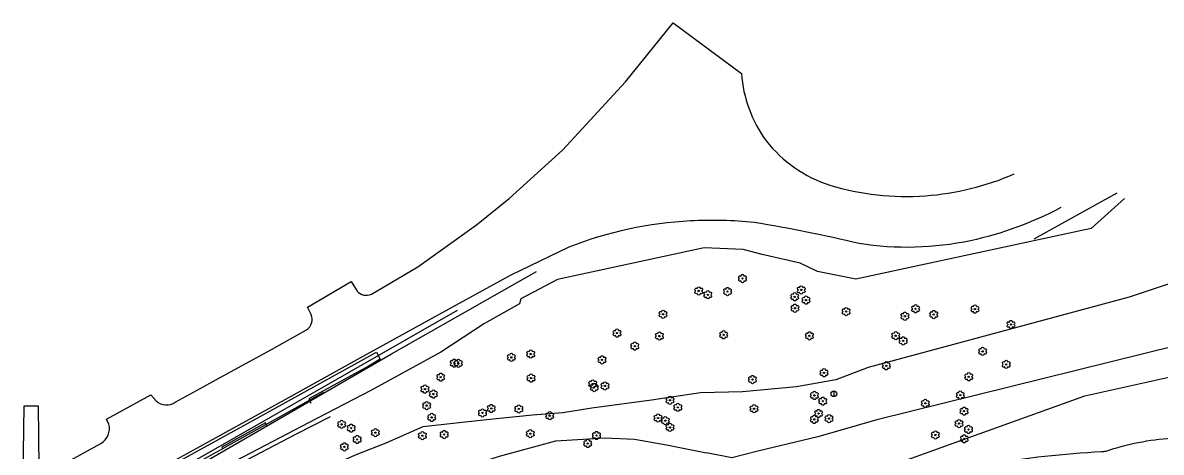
# Model space of a CAD drawing. Header units: millimetres. Extents: x -203861 to 22103, y -44552 to 100121.
# Drawn here: x -203664 to -69006, y 49366 to 100121 of the extents above; entities that cross this region are included whole.
import ezdxf

# ---------------------------------------------------------------- set-up
doc = ezdxf.new("R2010")
doc.units = ezdxf.units.MM
for name, pattern in [('s2097a$0$HIDDEN', [0.375, 0.25, -0.125]), ('s2097a$0$SB00', [3, 1.8, -1.2]), ('s2097a$0$ST00', [3, 1.8, -1.2])]:
    doc.linetypes.add(name, pattern=pattern)
for name, color, linetype in [('s2097a$0$BR00', 5, 'Continuous'), ('s2097a$0$FB00', 1, 'Continuous'), ('s2097a$0$FP00', 7, 's2097a$0$HIDDEN'), ('s2097a$0$KX00', 4, 'Continuous'), ('s2097a$0$sand beach', 1, 'Continuous'), ('s2097a$0$SB00', 2, 's2097a$0$SB00'), ('s2097a$0$ST00', 3, 's2097a$0$ST00'), ('s2097a$0$TE00', 3, 'Continuous'), ('s2097a$0$XX00', 8, 'Continuous')]:
    doc.layers.add(name, color=color, linetype=linetype)

# ---------------------------------------------------------------- blocks, each defined once
blk = doc.blocks.new('s2097a')
at = {"layer": 'DEFPOINTS', "color": 8}
blk.add_line((-107723.3, 56601.9), (-107723.3, 55935.2), dxfattribs=at)
blk.add_circle((-107723.3, 56268.6), 333.3, dxfattribs=at)
at = {"layer": 's2097a$0$BR00', "color": 1}
blk.add_lwpolyline([(-201896.3, 32098.6), (-203536.5, 32090.8), (-203664, 43727.6), (-203499.7, 54853.6), (-201829, 54846.3), (-201736.9, 43969.5)], close=True, dxfattribs=at)
at = {"layer": 's2097a$0$FB00', "color": 8, "linetype": 'Continuous'}
blk.add_lwpolyline([(-152297.4, 66098.5), (-190718.1, 44137.8), (-202068.3, 37873.2)], dxfattribs=at)
at = {"layer": 's2097a$0$FB00', "color": 8, "linetype": 'Continuous', "flags": 128}
for points in [[(-202246.4, 38873.9), (-191122.6, 45018.4), (-175927.8, 53393.9), (-161841.8, 61180.6), (-161383.1, 60379.9), (-162681.5, 59587.1), (-169817.2, 55690.9), (-169580.1, 55152.9)], [(-174769.9, 52447.6), (-174769.9, 52447.6), (-174962.2, 52835.7), (-180099.8, 49966.8), (-180047.9, 49871)]]:
    blk.add_lwpolyline(points, dxfattribs=at)
at = {"layer": 's2097a$0$FP00', "color": 1, "linetype": 'Continuous'}
blk.add_lwpolyline([(-102547.6, 44882.2, -0.05927881), (-76057.3, 49451.9, 0.00941914), (-75538.5, 49488.9, 0.00941914)], format="xyb", dxfattribs=at)
at = {"layer": 's2097a$0$KX00', "color": 8, "linetype": 'Continuous', "flags": 128}
for points in [[(-202310.2, 46043.6), (-194432, 50413.5, 0.3412375), (-193484, 52690.3), (-193743.5, 53253.4), (-188517.6, 56132), (-187899.6, 55421.1, 0.33950173), (-185619.5, 55267.7), (-183016.5, 56699.8), (-180393.4, 58139.2), (-174250.2, 61522.3), (-170096.7, 63838.5, 0.35647325), (-169540.7, 65635.1), (-169979, 66494.5), (-164806.5, 69552), (-164127.3, 68417.8, 0.33414114), (-162417, 68045), (-156954, 71279), (-150011.2, 76247.3), (-146114.1, 79335.6), (-139835.3, 85070.6), (-132378.4, 93133.2), (-126753.2, 100121.3), (-118669.1, 94128, 0.14052164), (-115727.7, 86162.2, 0.14858183), (-108207, 80939.2, 0.09214751), (-96898.1, 79677.7, 0.08435591), (-86411.8, 82250.5)], [(-80878.5, 78278.7, -0.0691708), (-91557.6, 74367.6, -0.09149191), (-104721.8, 74019.6, 0.02095554), (-117141, 76504.9, 0.04032078), (-124677.3, 76701.3, 0.0813631), (-139069.2, 73601.8), (-146033.4, 70271), (-154476.8, 65602.5), (-163777.9, 60468.3), (-172657.9, 55562.2), (-181600.2, 50617), (-193037.1, 44330.7), (-196332.2, 42506.8), (-202109.6, 39305.9)]]:
    blk.add_lwpolyline(points, format="xyb", dxfattribs=at)
at = {"layer": 's2097a$0$sand beach'}
blk.add_lwpolyline([(-75538.5, 49488.9, -0.06618471), (-67791.8, 51037.1, -0.06618471)], format="xyb", dxfattribs=at)
at = {"layer": 's2097a$0$SB00', "color": 8, "linetype": 'Continuous', "flags": 128}
for points in [[(-42769.7, 79262.5), (-53584.6, 74112.7), (-72802.3, 67698.7), (-103678.3, 59393.6), (-107510.5, 57910.6), (-112150.6, 57083.1), (-118548, 56500.6), (-123495.9, 56396.9)], [(-32076.9, 74177.2), (-59301.9, 63896.9), (-102645.5, 53190.3), (-109618.1, 51168.5), (-116704.3, 49505.2), (-119797.3, 48699.3), (-122800.7, 49306)], [(-123495.9, 56396.9), (-129312, 55511.1), (-136351, 54556.2), (-139766.2, 54035.2), (-143390.6, 53757.5), (-149149.1, 53154.7), (-156335.2, 52353.3), (-160733.3, 50433.8), (-164333.5, 49002.3), (-169267.9, 46807.9), (-174243.2, 44637.7)], [(-197555.1, 27143.8), (-195049.1, 29753.5), (-190527.1, 33376.1), (-188405.3, 34970.8), (-183509.5, 37370.1), (-179241.8, 39546.5), (-173026.1, 41529.3), (-166980.9, 43293.2), (-160125.1, 45302.7), (-153118.3, 47054.1), (-147283.2, 48891.2), (-140617.4, 50703.4), (-134806.2, 51071.7), (-131323.4, 50900.8), (-127526.6, 50244.3), (-122800.7, 49306)]]:
    blk.add_lwpolyline(points, dxfattribs=at)
at = {"layer": 's2097a$0$ST00', "color": 8, "linetype": 'Continuous'}
for p, q in [((-78029.6, 56036.4), (-56798.4, 60783.8)), ((-106135.5, 45956.3), (-78029.6, 56036.4))]:
    blk.add_line(p, q, dxfattribs=at)
at = {"layer": 's2097a$0$TE00', "color": 8}
for points in [[(-118874.9, 69894.1, -1.16206684), (-118704.9, 70188.1, -1.16206684), (-118364.9, 70188.1, -1.16206684), (-118194.9, 69894.1, -1.16206684), (-118364.9, 69600.1, -1.16206684), (-118704.9, 69600.1, -1.16206684), (-118874.9, 69894.1)], [(-124050.3, 68424.4, -1.16206684), (-123880.3, 68718.4, -1.16206684), (-123540.3, 68718.4, -1.16206684), (-123370.3, 68424.4, -1.16206684), (-123540.3, 68130.4, -1.16206684), (-123880.3, 68130.4, -1.16206684), (-124050.3, 68424.4)], [(-120644.9, 68355.3, -1.16206684), (-120474.9, 68649.3, -1.16206684), (-120134.9, 68649.3, -1.16206684), (-119964.9, 68355.3, -1.16206684), (-120134.9, 68061.3, -1.16206684), (-120474.9, 68061.3, -1.16206684), (-120644.9, 68355.3)], [(-111926.6, 68545.5, -1.16206684), (-111756.6, 68839.5, -1.16206684), (-111416.6, 68839.5, -1.16206684), (-111246.6, 68545.5, -1.16206684), (-111416.6, 68251.5, -1.16206684), (-111756.6, 68251.5, -1.16206684), (-111926.6, 68545.5)], [(-122978.9, 67979.7, -1.16206684), (-122808.9, 68273.7, -1.16206684), (-122468.9, 68273.7, -1.16206684), (-122298.9, 67979.7, -1.16206684), (-122468.9, 67685.7, -1.16206684), (-122808.9, 67685.7, -1.16206684), (-122978.9, 67979.7)], [(-112701.9, 67736.8, -1.16206684), (-112531.9, 68030.8, -1.16206684), (-112191.9, 68030.8, -1.16206684), (-112021.9, 67736.8, -1.16206684), (-112191.9, 67442.8, -1.16206684), (-112531.9, 67442.8, -1.16206684), (-112701.9, 67736.8)], [(-111357.1, 67346.8, -1.16206684), (-111187.1, 67640.8, -1.16206684), (-110847.1, 67640.8, -1.16206684), (-110677.1, 67346.8, -1.16206684), (-110847.1, 67052.8, -1.16206684), (-111187.1, 67052.8, -1.16206684), (-111357.1, 67346.8)], [(-128274.9, 65668.1, -1.16206684), (-128104.9, 65962.1, -1.16206684), (-127764.9, 65962.1, -1.16206684), (-127594.9, 65668.1, -1.16206684), (-127764.9, 65374.1, -1.16206684), (-128104.9, 65374.1, -1.16206684), (-128274.9, 65668.1)], [(-112666.5, 66383.6, -1.16206684), (-112496.5, 66677.6, -1.16206684), (-112156.5, 66677.6, -1.16206684), (-111986.5, 66383.6, -1.16206684), (-112156.5, 66089.6, -1.16206684), (-112496.5, 66089.6, -1.16206684), (-112666.5, 66383.6)], [(-106615.8, 65982.4, -1.16206684), (-106445.8, 66276.4, -1.16206684), (-106105.8, 66276.4, -1.16206684), (-105935.8, 65982.4, -1.16206684), (-106105.8, 65688.4, -1.16206684), (-106445.8, 65688.4, -1.16206684), (-106615.8, 65982.4)], [(-98405.8, 66316.3, -1.16206684), (-98235.8, 66610.3, -1.16206684), (-97895.8, 66610.3, -1.16206684), (-97725.8, 66316.3, -1.16206684), (-97895.8, 66022.3, -1.16206684), (-98235.8, 66022.3, -1.16206684), (-98405.8, 66316.3)], [(-96251.8, 65640.9, -1.16206684), (-96081.8, 65934.9, -1.16206684), (-95741.8, 65934.9, -1.16206684), (-95571.8, 65640.9, -1.16206684), (-95741.8, 65346.9, -1.16206684), (-96081.8, 65346.9, -1.16206684), (-96251.8, 65640.9)], [(-91378.2, 66281.5, -1.16206684), (-91208.2, 66575.5, -1.16206684), (-90868.2, 66575.5, -1.16206684), (-90698.2, 66281.5, -1.16206684), (-90868.2, 65987.5, -1.16206684), (-91208.2, 65987.5, -1.16206684), (-91378.2, 66281.5)], [(-99662.5, 65439.6, -1.16206684), (-99492.5, 65733.6, -1.16206684), (-99152.5, 65733.6, -1.16206684), (-98982.5, 65439.6, -1.16206684), (-99152.5, 65145.6, -1.16206684), (-99492.5, 65145.6, -1.16206684), (-99662.5, 65439.6)], [(-87126, 64461.3, -1.16206684), (-86956, 64755.3, -1.16206684), (-86616, 64755.3, -1.16206684), (-86446, 64461.3, -1.16206684), (-86616, 64167.3, -1.16206684), (-86956, 64167.3, -1.16206684), (-87126, 64461.3)], [(-133706.1, 63439.5, -1.16206684), (-133536.1, 63733.5, -1.16206684), (-133196.1, 63733.5, -1.16206684), (-133026.1, 63439.5, -1.16206684), (-133196.1, 63145.5, -1.16206684), (-133536.1, 63145.5, -1.16206684), (-133706.1, 63439.5)], [(-128700, 63094.2, -1.16206684), (-128530, 63388.2, -1.16206684), (-128190, 63388.2, -1.16206684), (-128020, 63094.2, -1.16206684), (-128190, 62800.2, -1.16206684), (-128530, 62800.2, -1.16206684), (-128700, 63094.2)], [(-121107.5, 63240.6, -1.16206684), (-120937.5, 63534.6, -1.16206684), (-120597.5, 63534.6, -1.16206684), (-120427.5, 63240.6, -1.16206684), (-120597.5, 62946.6, -1.16206684), (-120937.5, 62946.6, -1.16206684), (-121107.5, 63240.6)], [(-110958.5, 63120.1, -1.16206684), (-110788.5, 63414.1, -1.16206684), (-110448.5, 63414.1, -1.16206684), (-110278.5, 63120.1, -1.16206684), (-110448.5, 62826.1, -1.16206684), (-110788.5, 62826.1, -1.16206684), (-110958.5, 63120.1)], [(-100753, 63134.5, -1.16206684), (-100583, 63428.5, -1.16206684), (-100243, 63428.5, -1.16206684), (-100073, 63134.5, -1.16206684), (-100243, 62840.5, -1.16206684), (-100583, 62840.5, -1.16206684), (-100753, 63134.5)], [(-131612.4, 61909.7, -1.16206684), (-131442.4, 62203.7, -1.16206684), (-131102.4, 62203.7, -1.16206684), (-130932.4, 61909.7, -1.16206684), (-131102.4, 61615.7, -1.16206684), (-131442.4, 61615.7, -1.16206684), (-131612.4, 61909.7)], [(-99871.6, 62523.6, -1.16206684), (-99701.6, 62817.6, -1.16206684), (-99361.6, 62817.6, -1.16206684), (-99191.6, 62523.6, -1.16206684), (-99361.6, 62229.6, -1.16206684), (-99701.6, 62229.6, -1.16206684), (-99871.6, 62523.6)], [(-146215.4, 60575.1, -1.16206684), (-146045.4, 60869.1, -1.16206684), (-145705.4, 60869.1, -1.16206684), (-145535.4, 60575.1, -1.16206684), (-145705.4, 60281.1, -1.16206684), (-146045.4, 60281.1, -1.16206684), (-146215.4, 60575.1)], [(-143917, 60966.2, -1.16206684), (-143747, 61260.2, -1.16206684), (-143407, 61260.2, -1.16206684), (-143237, 60966.2, -1.16206684), (-143407, 60672.2, -1.16206684), (-143747, 60672.2, -1.16206684), (-143917, 60966.2)], [(-135481, 60280.8, -1.16206684), (-135311, 60574.8, -1.16206684), (-134971, 60574.8, -1.16206684), (-134801, 60280.8, -1.16206684), (-134971, 59986.8, -1.16206684), (-135311, 59986.8, -1.16206684), (-135481, 60280.8)], [(-90474, 61285.6, -1.16206684), (-90304, 61579.6, -1.16206684), (-89964, 61579.6, -1.16206684), (-89794, 61285.6, -1.16206684), (-89964, 60991.6, -1.16206684), (-90304, 60991.6, -1.16206684), (-90474, 61285.6)], [(-152971.7, 59890.3, -1.16206684), (-152801.7, 60184.3, -1.16206684), (-152461.7, 60184.3, -1.16206684), (-152291.7, 59890.3, -1.16206684), (-152461.7, 59596.3, -1.16206684), (-152801.7, 59596.3, -1.16206684), (-152971.7, 59890.3)], [(-152479.1, 59869.6, -1.16206684), (-152309.1, 60163.6, -1.16206684), (-151969.1, 60163.6, -1.16206684), (-151799.1, 59869.6, -1.16206684), (-151969.1, 59575.6, -1.16206684), (-152309.1, 59575.6, -1.16206684), (-152479.1, 59869.6)], [(-101863.5, 59581.4, -1.16206684), (-101693.5, 59875.4, -1.16206684), (-101353.5, 59875.4, -1.16206684), (-101183.5, 59581.4, -1.16206684), (-101353.5, 59287.4, -1.16206684), (-101693.5, 59287.4, -1.16206684), (-101863.5, 59581.4)], [(-87684.3, 59747.3, -1.16206684), (-87514.3, 60041.3, -1.16206684), (-87174.3, 60041.3, -1.16206684), (-87004.3, 59747.3, -1.16206684), (-87174.3, 59453.3, -1.16206684), (-87514.3, 59453.3, -1.16206684), (-87684.3, 59747.3)], [(-154568.4, 58236.1, -1.16206684), (-154398.4, 58530.1, -1.16206684), (-154058.4, 58530.1, -1.16206684), (-153888.4, 58236.1, -1.16206684), (-154058.4, 57942.1, -1.16206684), (-154398.4, 57942.1, -1.16206684), (-154568.4, 58236.1)], [(-143880.6, 58127.2, -1.16206684), (-143710.6, 58421.2, -1.16206684), (-143370.6, 58421.2, -1.16206684), (-143200.6, 58127.2, -1.16206684), (-143370.6, 57833.2, -1.16206684), (-143710.6, 57833.2, -1.16206684), (-143880.6, 58127.2)], [(-136585.4, 57431.9, -1.16206684), (-136415.4, 57725.9, -1.16206684), (-136075.4, 57725.9, -1.16206684), (-135905.4, 57431.9, -1.16206684), (-136075.4, 57137.9, -1.16206684), (-136415.4, 57137.9, -1.16206684), (-136585.4, 57431.9)], [(-117695.2, 57951.1, -1.16206684), (-117525.2, 58245.1, -1.16206684), (-117185.2, 58245.1, -1.16206684), (-117015.2, 57951.1, -1.16206684), (-117185.2, 57657.1, -1.16206684), (-117525.2, 57657.1, -1.16206684), (-117695.2, 57951.1)], [(-109232.6, 58752.5, -1.16206684), (-109062.6, 59046.5, -1.16206684), (-108722.6, 59046.5, -1.16206684), (-108552.6, 58752.5, -1.16206684), (-108722.6, 58458.5, -1.16206684), (-109062.6, 58458.5, -1.16206684), (-109232.6, 58752.5)], [(-92110.3, 58280.8, -1.16206684), (-91940.3, 58574.8, -1.16206684), (-91600.3, 58574.8, -1.16206684), (-91430.3, 58280.8, -1.16206684), (-91600.3, 57986.8, -1.16206684), (-91940.3, 57986.8, -1.16206684), (-92110.3, 58280.8)], [(-156439.2, 56828.5, -1.16206684), (-156269.2, 57122.5, -1.16206684), (-155929.2, 57122.5, -1.16206684), (-155759.2, 56828.5, -1.16206684), (-155929.2, 56534.5, -1.16206684), (-156269.2, 56534.5, -1.16206684), (-156439.2, 56828.5)], [(-155440.3, 56233.4, -1.16206684), (-155270.3, 56527.4, -1.16206684), (-154930.3, 56527.4, -1.16206684), (-154760.3, 56233.4, -1.16206684), (-154930.3, 55939.4, -1.16206684), (-155270.3, 55939.4, -1.16206684), (-155440.3, 56233.4)], [(-136413.8, 57012.3, -1.16206684), (-136243.8, 57306.3, -1.16206684), (-135903.8, 57306.3, -1.16206684), (-135733.8, 57012.3, -1.16206684), (-135903.8, 56718.3, -1.16206684), (-136243.8, 56718.3, -1.16206684), (-136413.8, 57012.3)], [(-135144, 57199.7, -1.16206684), (-134974, 57493.7, -1.16206684), (-134634, 57493.7, -1.16206684), (-134464, 57199.7, -1.16206684), (-134634, 56905.7, -1.16206684), (-134974, 56905.7, -1.16206684), (-135144, 57199.7)], [(-110364.9, 56078.1, -1.16206684), (-110194.9, 56372.1, -1.16206684), (-109854.9, 56372.1, -1.16206684), (-109684.9, 56078.1, -1.16206684), (-109854.9, 55784.1, -1.16206684), (-110194.9, 55784.1, -1.16206684), (-110364.9, 56078.1)], [(-93112.5, 56112.5, -1.16206684), (-92942.5, 56406.5, -1.16206684), (-92602.5, 56406.5, -1.16206684), (-92432.5, 56112.5, -1.16206684), (-92602.5, 55818.5, -1.16206684), (-92942.5, 55818.5, -1.16206684), (-93112.5, 56112.5)], [(-156230.9, 54872.8, -1.16206684), (-156060.9, 55166.8, -1.16206684), (-155720.9, 55166.8, -1.16206684), (-155550.9, 54872.8, -1.16206684), (-155720.9, 54578.8, -1.16206684), (-156060.9, 54578.8, -1.16206684), (-156230.9, 54872.8)], [(-127450.8, 55503.1, -1.16206684), (-127280.8, 55797.1, -1.16206684), (-126940.8, 55797.1, -1.16206684), (-126770.8, 55503.1, -1.16206684), (-126940.8, 55209.1, -1.16206684), (-127280.8, 55209.1, -1.16206684), (-127450.8, 55503.1)], [(-109375.8, 55398.9, -1.16206684), (-109205.8, 55692.9, -1.16206684), (-108865.8, 55692.9, -1.16206684), (-108695.8, 55398.9, -1.16206684), (-108865.8, 55104.9, -1.16206684), (-109205.8, 55104.9, -1.16206684), (-109375.8, 55398.9)], [(-97249.8, 55142.2, -1.16206684), (-97079.8, 55436.2, -1.16206684), (-96739.8, 55436.2, -1.16206684), (-96569.8, 55142.2, -1.16206684), (-96739.8, 54848.2, -1.16206684), (-97079.8, 54848.2, -1.16206684), (-97249.8, 55142.2)], [(-155633.8, 53477, -1.16206684), (-155463.8, 53771, -1.16206684), (-155123.8, 53771, -1.16206684), (-154953.8, 53477, -1.16206684), (-155123.8, 53183, -1.16206684), (-155463.8, 53183, -1.16206684), (-155633.8, 53477)], [(-149627.1, 54004.5, -1.16206684), (-149457.1, 54298.5, -1.16206684), (-149117.1, 54298.5, -1.16206684), (-148947.1, 54004.5, -1.16206684), (-149117.1, 53710.5, -1.16206684), (-149457.1, 53710.5, -1.16206684), (-149627.1, 54004.5)], [(-148590.4, 54532.6, -1.16206684), (-148420.4, 54826.6, -1.16206684), (-148080.4, 54826.6, -1.16206684), (-147910.4, 54532.6, -1.16206684), (-148080.4, 54238.6, -1.16206684), (-148420.4, 54238.6, -1.16206684), (-148590.4, 54532.6)], [(-145328.6, 54474.2, -1.16206684), (-145158.6, 54768.2, -1.16206684), (-144818.6, 54768.2, -1.16206684), (-144648.6, 54474.2, -1.16206684), (-144818.6, 54180.2, -1.16206684), (-145158.6, 54180.2, -1.16206684), (-145328.6, 54474.2)], [(-141677.1, 53679, -1.16206684), (-141507.1, 53973, -1.16206684), (-141167.1, 53973, -1.16206684), (-140997.1, 53679, -1.16206684), (-141167.1, 53385, -1.16206684), (-141507.1, 53385, -1.16206684), (-141677.1, 53679)], [(-128864.6, 53406.4, -1.16206684), (-128694.6, 53700.4, -1.16206684), (-128354.6, 53700.4, -1.16206684), (-128184.6, 53406.4, -1.16206684), (-128354.6, 53112.4, -1.16206684), (-128694.6, 53112.4, -1.16206684), (-128864.6, 53406.4)], [(-126522, 54667, -1.16206684), (-126352, 54961, -1.16206684), (-126012, 54961, -1.16206684), (-125842, 54667, -1.16206684), (-126012, 54373, -1.16206684), (-126352, 54373, -1.16206684), (-126522, 54667)], [(-117509.3, 54506.2, -1.16206684), (-117339.3, 54800.2, -1.16206684), (-116999.3, 54800.2, -1.16206684), (-116829.3, 54506.2, -1.16206684), (-116999.3, 54212.2, -1.16206684), (-117339.3, 54212.2, -1.16206684), (-117509.3, 54506.2)], [(-109874.5, 53942, -1.16206684), (-109704.5, 54236, -1.16206684), (-109364.5, 54236, -1.16206684), (-109194.5, 53942, -1.16206684), (-109364.5, 53648, -1.16206684), (-109704.5, 53648, -1.16206684), (-109874.5, 53942)], [(-92664.1, 54218.4, -1.16206684), (-92494.1, 54512.4, -1.16206684), (-92154.1, 54512.4, -1.16206684), (-91984.1, 54218.4, -1.16206684), (-92154.1, 53924.4, -1.16206684), (-92494.1, 53924.4, -1.16206684), (-92664.1, 54218.4)], [(-166285.2, 52657.1, -1.16206684), (-166115.2, 52951.1, -1.16206684), (-165775.2, 52951.1, -1.16206684), (-165605.2, 52657.1, -1.16206684), (-165775.2, 52363.1, -1.16206684), (-166115.2, 52363.1, -1.16206684), (-166285.2, 52657.1)], [(-165158.2, 52208, -1.16206684), (-164988.2, 52502, -1.16206684), (-164648.2, 52502, -1.16206684), (-164478.2, 52208, -1.16206684), (-164648.2, 51914, -1.16206684), (-164988.2, 51914, -1.16206684), (-165158.2, 52208)], [(-128005.4, 53093.1, -1.16206684), (-127835.4, 53387.1, -1.16206684), (-127495.4, 53387.1, -1.16206684), (-127325.4, 53093.1, -1.16206684), (-127495.4, 52799.1, -1.16206684), (-127835.4, 52799.1, -1.16206684), (-128005.4, 53093.1)], [(-127455.1, 52300.6, -1.16206684), (-127285.1, 52594.6, -1.16206684), (-126945.1, 52594.6, -1.16206684), (-126775.1, 52300.6, -1.16206684), (-126945.1, 52006.6, -1.16206684), (-127285.1, 52006.6, -1.16206684), (-127455.1, 52300.6)], [(-110382.7, 53241.3, -1.16206684), (-110212.7, 53535.3, -1.16206684), (-109872.7, 53535.3, -1.16206684), (-109702.7, 53241.3, -1.16206684), (-109872.7, 52947.3, -1.16206684), (-110212.7, 52947.3, -1.16206684), (-110382.7, 53241.3)], [(-108641.3, 53337.5, -1.16206684), (-108471.3, 53631.5, -1.16206684), (-108131.3, 53631.5, -1.16206684), (-107961.3, 53337.5, -1.16206684), (-108131.3, 53043.5, -1.16206684), (-108471.3, 53043.5, -1.16206684), (-108641.3, 53337.5)], [(-93260.7, 52744.3, -1.16206684), (-93090.7, 53038.3, -1.16206684), (-92750.7, 53038.3, -1.16206684), (-92580.7, 52744.3, -1.16206684), (-92750.7, 52450.3, -1.16206684), (-93090.7, 52450.3, -1.16206684), (-93260.7, 52744.3)], [(-92144.9, 52055.7, -1.16206684), (-91974.9, 52349.7, -1.16206684), (-91634.9, 52349.7, -1.16206684), (-91464.9, 52055.7, -1.16206684), (-91634.9, 51761.7, -1.16206684), (-91974.9, 51761.7, -1.16206684), (-92144.9, 52055.7)], [(-164451.7, 50872.5, -1.16206684), (-164281.7, 51166.5, -1.16206684), (-163941.7, 51166.5, -1.16206684), (-163771.7, 50872.5, -1.16206684), (-163941.7, 50578.5, -1.16206684), (-164281.7, 50578.5, -1.16206684), (-164451.7, 50872.5)], [(-162298.6, 51674.7, -1.16206684), (-162128.6, 51968.7, -1.16206684), (-161788.6, 51968.7, -1.16206684), (-161618.6, 51674.7, -1.16206684), (-161788.6, 51380.7, -1.16206684), (-162128.6, 51380.7, -1.16206684), (-162298.6, 51674.7)], [(-156735.3, 51320.9, -1.16206684), (-156565.3, 51614.9, -1.16206684), (-156225.3, 51614.9, -1.16206684), (-156055.3, 51320.9, -1.16206684), (-156225.3, 51026.9, -1.16206684), (-156565.3, 51026.9, -1.16206684), (-156735.3, 51320.9)], [(-154163, 51457.6, -1.16206684), (-153993, 51751.6, -1.16206684), (-153653, 51751.6, -1.16206684), (-153483, 51457.6, -1.16206684), (-153653, 51163.6, -1.16206684), (-153993, 51163.6, -1.16206684), (-154163, 51457.6)], [(-143974.5, 51557.6, -1.16206684), (-143804.5, 51851.6, -1.16206684), (-143464.5, 51851.6, -1.16206684), (-143294.5, 51557.6, -1.16206684), (-143464.5, 51263.6, -1.16206684), (-143804.5, 51263.6, -1.16206684), (-143974.5, 51557.6)], [(-136140.4, 51340.8, -1.16206684), (-135970.4, 51634.8, -1.16206684), (-135630.4, 51634.8, -1.16206684), (-135460.4, 51340.8, -1.16206684), (-135630.4, 51046.8, -1.16206684), (-135970.4, 51046.8, -1.16206684), (-136140.4, 51340.8)], [(-96060.5, 51404.3, -1.16206684), (-95890.5, 51698.3, -1.16206684), (-95550.5, 51698.3, -1.16206684), (-95380.5, 51404.3, -1.16206684), (-95550.5, 51110.3, -1.16206684), (-95890.5, 51110.3, -1.16206684), (-96060.5, 51404.3)], [(-92639.8, 50947.5, -1.16206684), (-92469.8, 51241.5, -1.16206684), (-92129.8, 51241.5, -1.16206684), (-91959.8, 50947.5, -1.16206684), (-92129.8, 50653.5, -1.16206684), (-92469.8, 50653.5, -1.16206684), (-92639.8, 50947.5)], [(-165962, 49999.7, -1.16206684), (-165792, 50293.7, -1.16206684), (-165452, 50293.7, -1.16206684), (-165282, 49999.7, -1.16206684), (-165452, 49705.7, -1.16206684), (-165792, 49705.7, -1.16206684), (-165962, 49999.7)], [(-137183.2, 50398.3, -1.16206684), (-137013.2, 50692.3, -1.16206684), (-136673.2, 50692.3, -1.16206684), (-136503.2, 50398.3, -1.16206684), (-136673.2, 50104.3, -1.16206684), (-137013.2, 50104.3, -1.16206684), (-137183.2, 50398.3)]]:
    blk.add_lwpolyline(points, format="xyb", dxfattribs=at)
for centre in [(-118534.9, 69894.1), (-123710.3, 68424.4), (-122638.9, 67979.7), (-120304.9, 68355.3), (-112361.9, 67736.8), (-111586.6, 68545.5), (-111017.1, 67346.8), (-112326.5, 66383.6), (-106275.8, 65982.4), (-98065.8, 66316.3), (-91038.2, 66281.5), (-127934.9, 65668.1), (-99322.5, 65439.6), (-95911.8, 65640.9), (-133366.1, 63439.5), (-120767.5, 63240.6), (-86786, 64461.3), (-131272.4, 61909.7), (-128360, 63094.2), (-110618.5, 63120.1), (-100413, 63134.5), (-99531.6, 62523.6), (-145875.4, 60575.1), (-143577, 60966.2), (-90134, 61285.6), (-152631.7, 59890.3), (-152139.1, 59869.6), (-135141, 60280.8), (-101523.5, 59581.4), (-87344.3, 59747.3), (-154228.4, 58236.1), (-143540.6, 58127.2), (-117355.2, 57951.1), (-108892.6, 58752.5), (-91770.3, 58280.8), (-156099.2, 56828.5), (-136245.4, 57431.9), (-136073.8, 57012.3), (-134804, 57199.7), (-155100.3, 56233.4), (-127110.8, 55503.1), (-110024.9, 56078.1), (-109035.8, 55398.9), (-96909.8, 55142.2), (-92772.5, 56112.5), (-155890.9, 54872.8), (-149287.1, 54004.5), (-148250.4, 54532.6), (-144988.6, 54474.2), (-126182, 54667), (-117169.3, 54506.2), (-109534.5, 53942), (-92324.1, 54218.4), (-165945.2, 52657.1), (-155293.8, 53477), (-141337.1, 53679), (-128524.6, 53406.4), (-127665.4, 53093.1), (-110042.7, 53241.3), (-108301.3, 53337.5), (-92920.7, 52744.3), (-164818.2, 52208), (-161958.6, 51674.7), (-156395.3, 51320.9), (-153823, 51457.6), (-143634.5, 51557.6), (-135800.4, 51340.8), (-127115.1, 52300.6), (-95720.5, 51404.3), (-91804.9, 52055.7), (-165622, 49999.7), (-164111.7, 50872.5), (-136843.2, 50398.3), (-92299.8, 50947.5)]:
    blk.add_circle(centre, 75, dxfattribs=at)
at = {"layer": 's2097a$0$XX00', "color": 8}
for p, q in [((-84017.9, 74601.8), (-74228.9, 80015.8)), ((-73357.4, 79360), (-77284.1, 75792.4)), ((-77284.1, 75792.4), (-105146.3, 69828.9)), ((-123074.6, 73507.5), (-140426.4, 69780.7)), ((-118450.6, 73317.6), (-123074.6, 73507.5)), ((-116224.1, 72715.9), (-118450.6, 73317.6)), ((-111728, 71721.6), (-116224.1, 72715.9)), ((-109643.2, 70706.8), (-111728, 71721.6)), ((-160058.7, 61008.2), (-142884.8, 70709.3)), ((-105146.3, 69828.9), (-109643.2, 70706.8)), ((-140426.4, 69780.7), (-144764.4, 67488.3)), ((-144764.4, 67488.3), (-144897, 66911.8)), ((-144897, 66911.8), (-149069.2, 64597.3)), ((-149069.2, 64597.3), (-154221.3, 61172.6)), ((-154221.3, 61172.6), (-162482, 56657.1))]:
    blk.add_line(p, q, dxfattribs=at)
at = {"layer": 's2097a$0$XX00', "color": 8, "linetype": 'Continuous'}
for p, q in [((-201332.1, 37151.9), (-160058.7, 61008.2)), ((-168074.4, 56408.8), (-182810.7, 48220.3))]:
    blk.add_line(p, q, dxfattribs=at)
at = {"layer": 's2097a$0$XX00', "color": 8, "linetype": 'Continuous', "flags": 128}
for points in [[(-162482, 56657.1), (-169860.6, 52844), (-177555.1, 48836.6), (-193378.5, 40650.8), (-200423, 37007.1)], [(-178719.3, 47652.5), (-178719.3, 47652.5), (-171376.7, 51495.8), (-167278.9, 53602.8)]]:
    blk.add_lwpolyline(points, dxfattribs=at)

msp = doc.modelspace()

# ---------------------------------------------------------------- block references
msp.add_blockref('s2097a', (0, 0))

doc.saveas('drawing.dxf')
